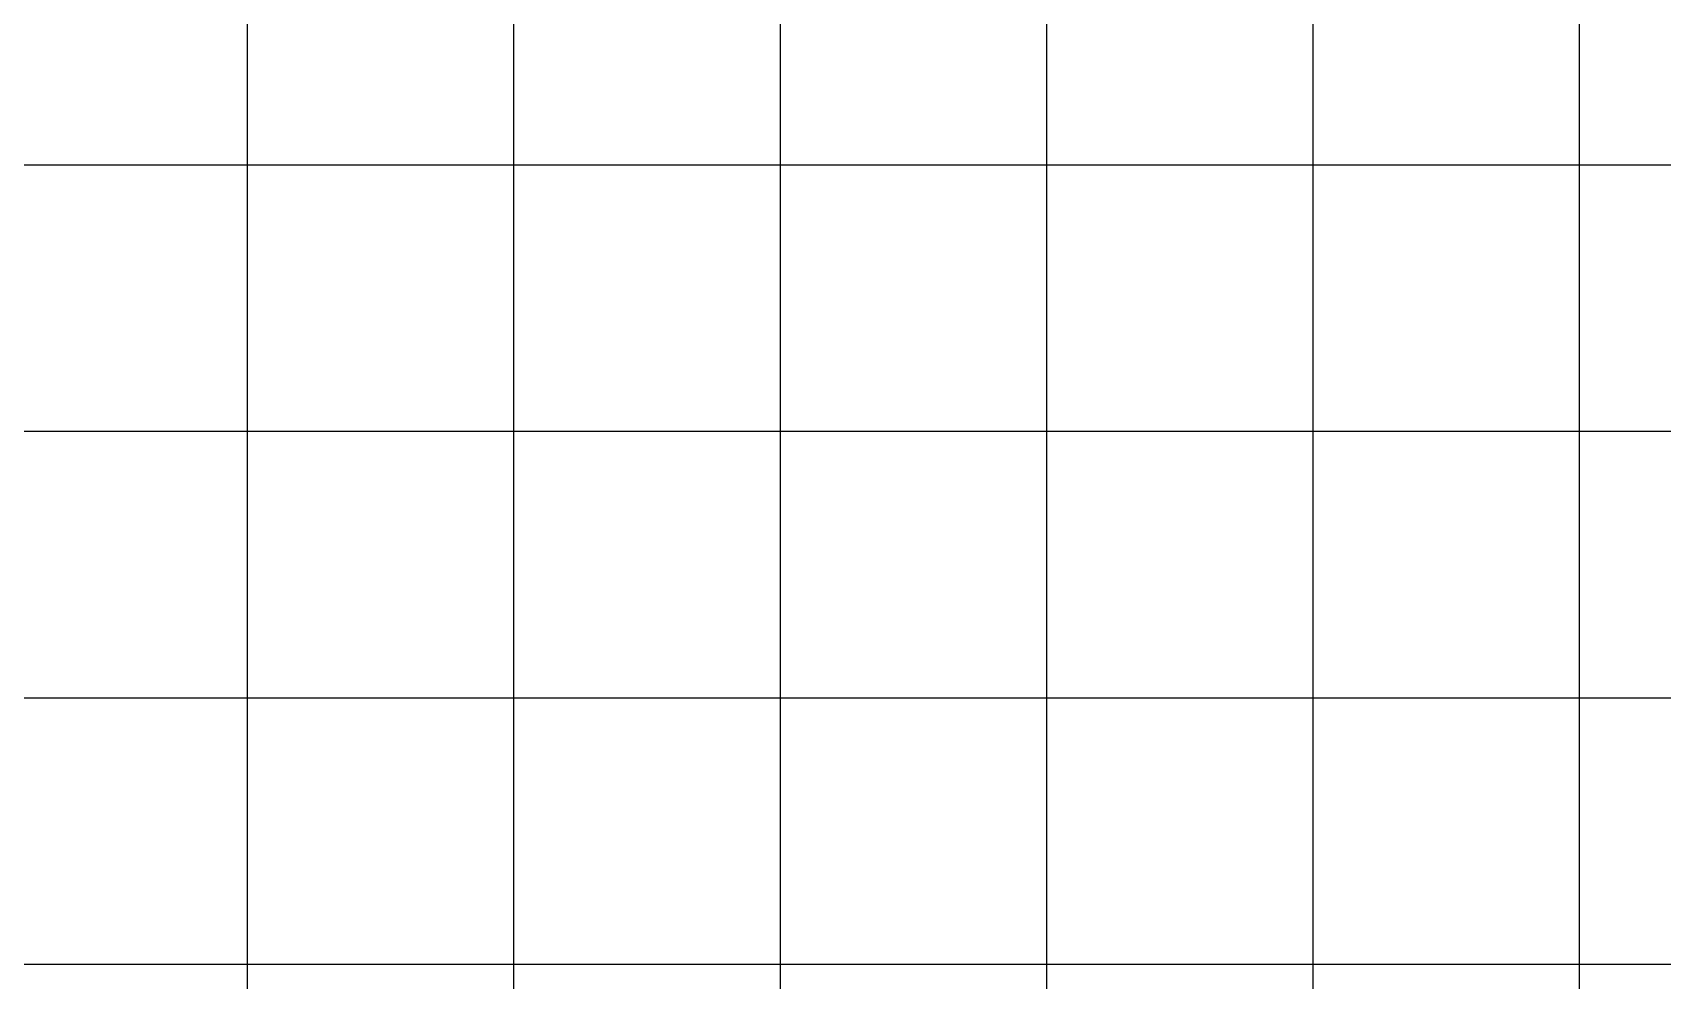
# Model space of a CAD drawing. Header units: millimetres. Extents: x -220040 to 227808, y -12027 to 459223.
# Drawn here: x 220119 to 220731, y 445594 to 445950 of the extents above; entities that cross this region are included whole.
import ezdxf

# ---------------------------------------------------------------- set-up
doc = ezdxf.new("R2010")
doc.units = ezdxf.units.MM
doc.layers.add('CV-GRID-LINE', color=252, linetype='Continuous')

msp = doc.modelspace()

# ---------------------------------------------------------------- linework, layer by layer
at = {"layer": 'CV-GRID-LINE'}
for p, q in [((220200, 452500), (220200, 441000)), ((220300, 452500), (220300, 441000)), ((220400, 452500), (220400, 441000)), ((220500, 452500), (220500, 441000)), ((220600, 452500), (220600, 441000)), ((220700, 452500), (220700, 441000)), ((216200, 445900), (223800, 445900)), ((216200, 445800), (223800, 445800)), ((216200, 445700), (223800, 445700)), ((216200, 445600), (223800, 445600))]:
    msp.add_line(p, q, dxfattribs=at)

doc.saveas('drawing.dxf')
